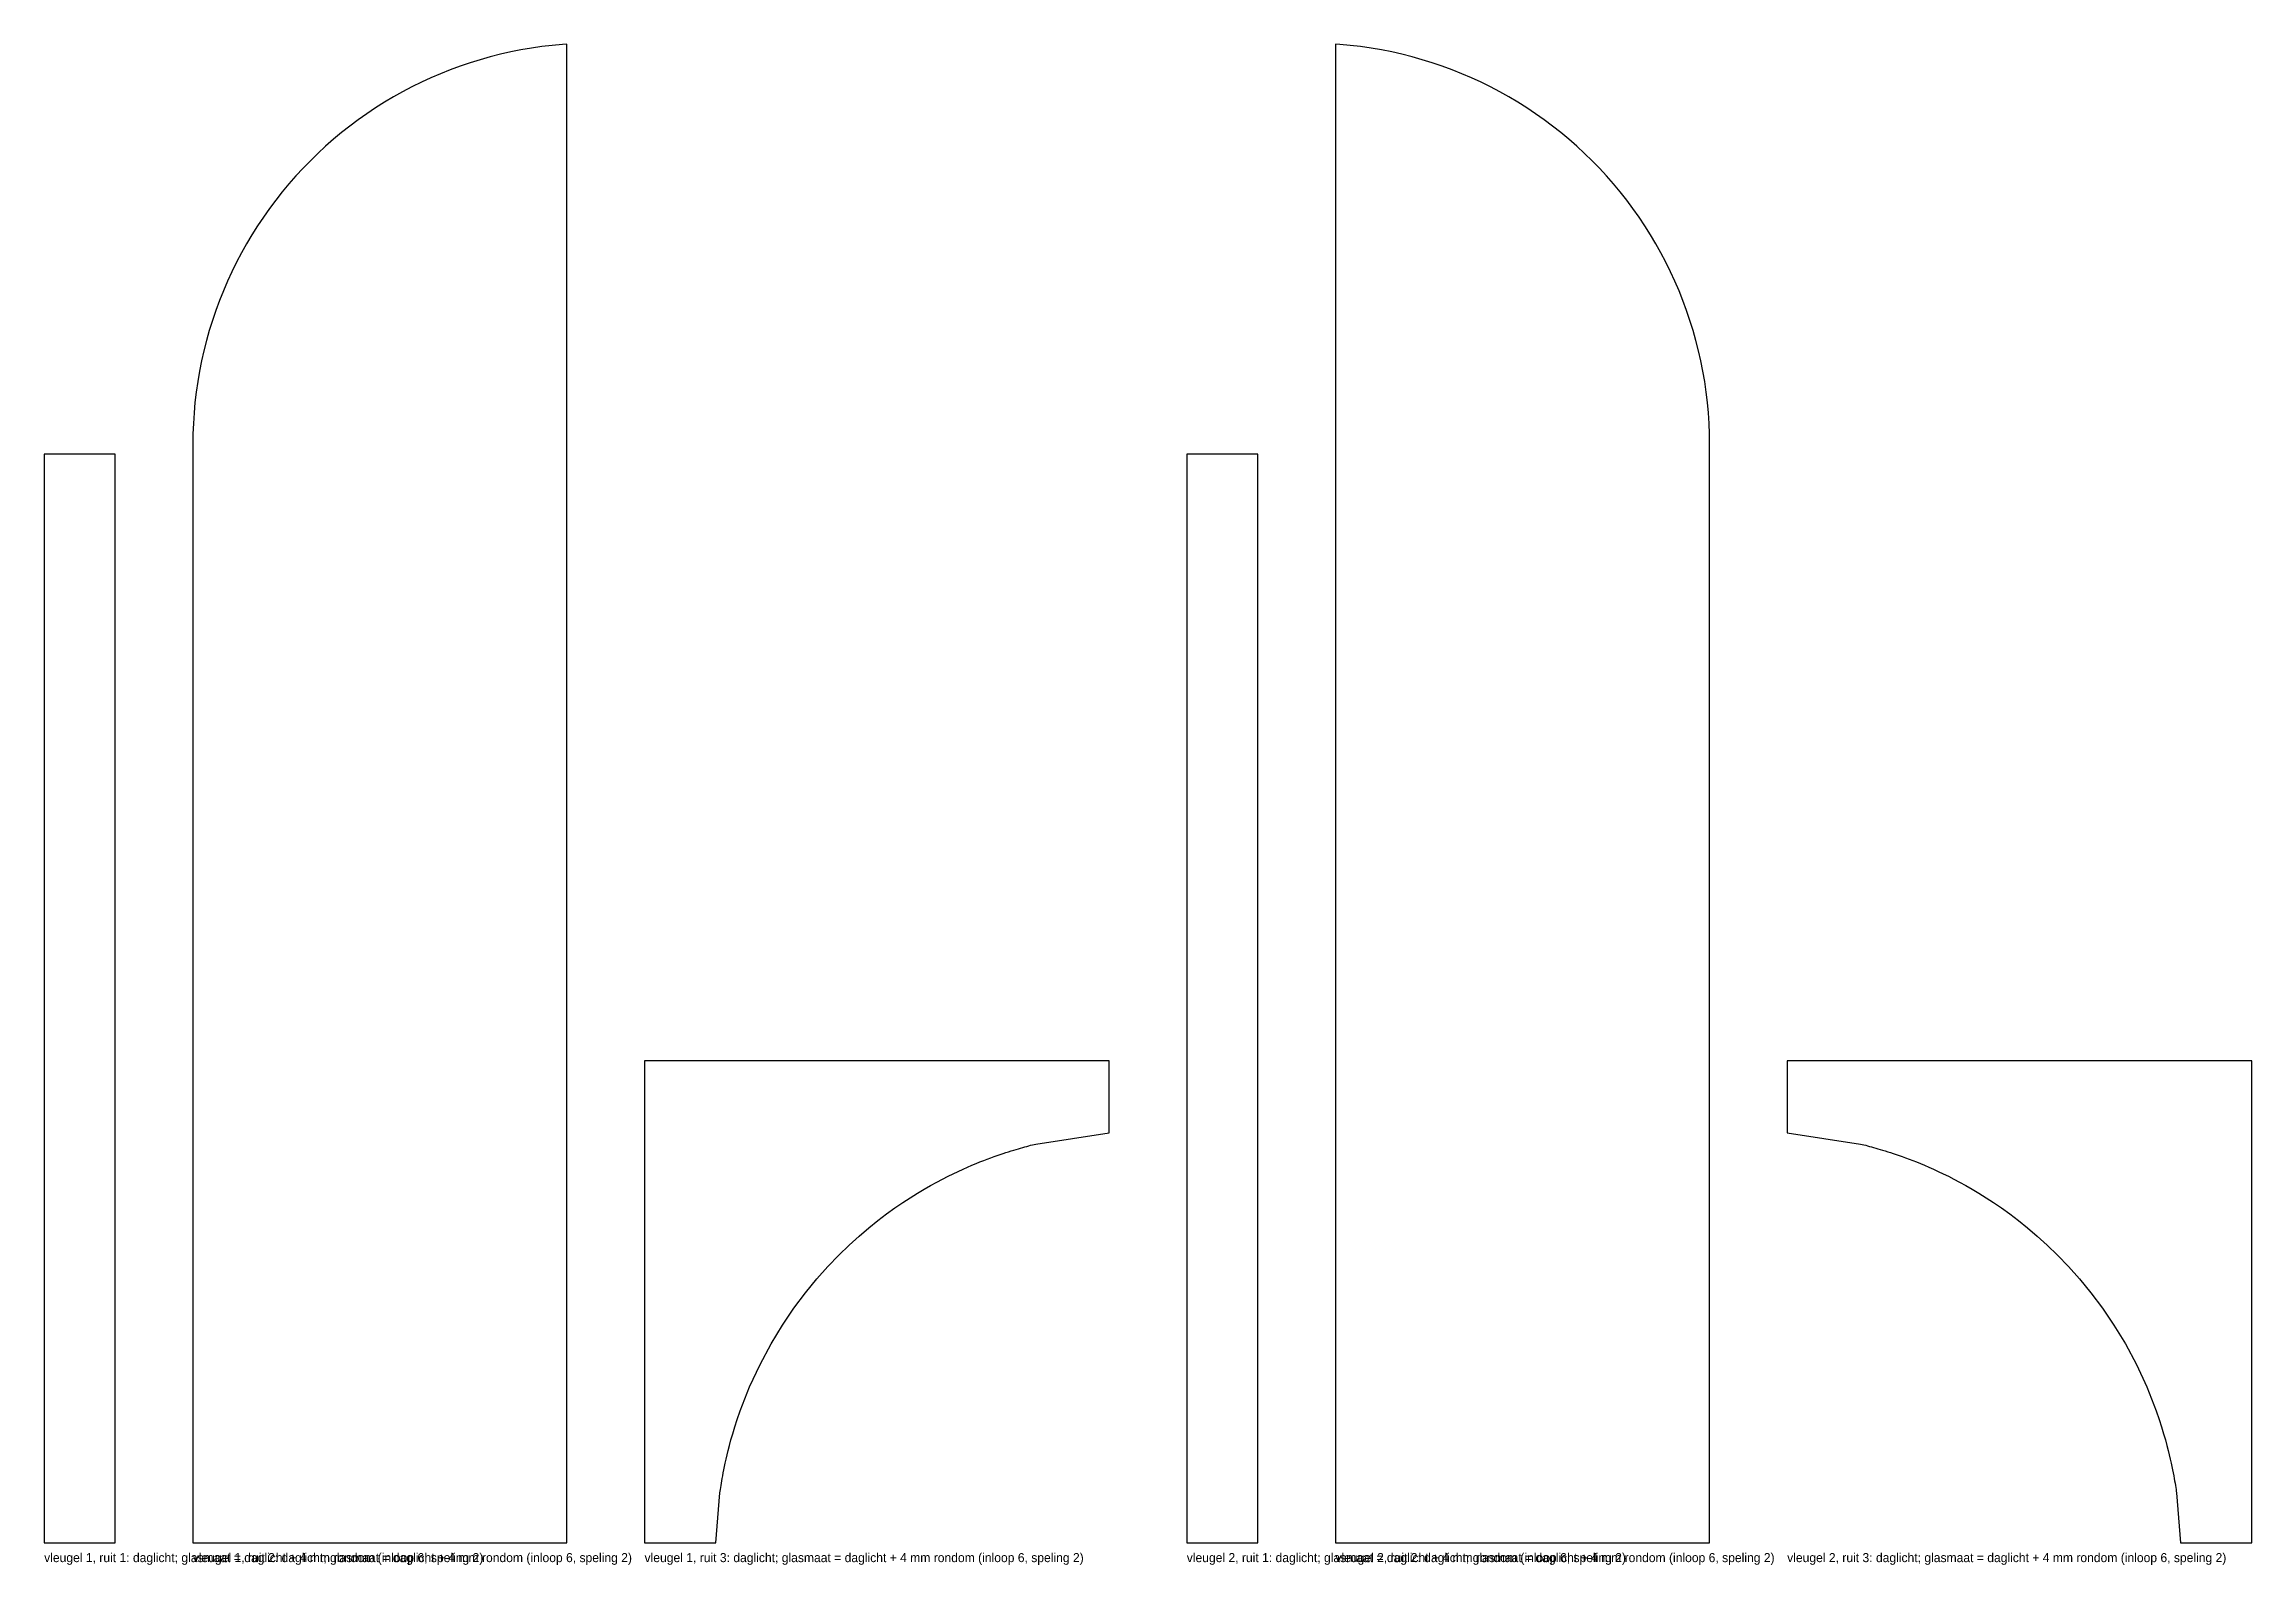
# Model space of a CAD drawing. Header units: millimetres. Extents: x 0 to 3416, y -34 to 2320.
import ezdxf

# ---------------------------------------------------------------- set-up
doc = ezdxf.new("R2010")
doc.units = ezdxf.units.MM

msp = doc.modelspace()

# ---------------------------------------------------------------- linework, layer by layer
at = {"layer": 'DAGLICHT'}
for p, q in [((659.1004, 2290.6061), (643.7059, 2285.3804)), ((674.6265, 2295.4271), (659.1004, 2290.6061)), ((690.2734, 2299.8399), (674.6265, 2295.4271)), ((706.0304, 2303.8417), (690.2734, 2299.8399)), ((721.8868, 2307.4297), (706.0304, 2303.8417)), ((737.8317, 2310.6013), (721.8868, 2307.4297)), ((753.8542, 2313.3545), (737.8317, 2310.6013)), ((769.9432, 2315.6873), (753.8542, 2313.3545)), ((786.0878, 2317.5981), (769.9432, 2315.6873)), ((802.2769, 2319.0857), (786.0878, 2317.5981)), ((809, 2319.5263), (802.2769, 2319.0857)), ((809, 1700), (809, 2319.5263)), ((2004.7231, 2319.0857), (1998, 2319.5263)), ((1998, 2319.5263), (1998, 1700)), ((2020.9122, 2317.5981), (2004.7231, 2319.0857)), ((2037.0568, 2315.6873), (2020.9122, 2317.5981)), ((2053.1458, 2313.3545), (2037.0568, 2315.6873)), ((2069.1683, 2310.6013), (2053.1458, 2313.3545)), ((2085.1132, 2307.4297), (2069.1683, 2310.6013)), ((2100.9696, 2303.8417), (2085.1132, 2307.4297)), ((2116.7266, 2299.8399), (2100.9696, 2303.8417)), ((2132.3735, 2295.4271), (2116.7266, 2299.8399)), ((2147.8996, 2290.6061), (2132.3735, 2295.4271)), ((2163.2941, 2285.3804), (2147.8996, 2290.6061)), ((583.6526, 2260.5055), (569.0719, 2253.3151)), ((598.4165, 2267.3117), (583.6526, 2260.5055)), ((613.3536, 2273.7292), (598.4165, 2267.3117)), ((628.4535, 2279.7534), (613.3536, 2273.7292)), ((643.7059, 2285.3804), (628.4535, 2279.7534)), ((2178.5465, 2279.7534), (2163.2941, 2285.3804)), ((2193.6464, 2273.7292), (2178.5465, 2279.7534)), ((2208.5835, 2267.3117), (2193.6464, 2273.7292)), ((2223.3474, 2260.5055), (2208.5835, 2267.3117)), ((2237.9281, 2253.3151), (2223.3474, 2260.5055)), ((512.7792, 2220.8144), (499.2617, 2211.7824)), ((526.5284, 2229.4895), (512.7792, 2220.8144)), ((540.5, 2237.8018), (526.5284, 2229.4895)), ((554.6844, 2245.7454), (540.5, 2237.8018)), ((569.0719, 2253.3151), (554.6844, 2245.7454)), ((2252.3156, 2245.7454), (2237.9281, 2253.3151)), ((2266.5, 2237.8018), (2252.3156, 2245.7454)), ((2280.4716, 2229.4895), (2266.5, 2237.8018)), ((2294.2208, 2220.8144), (2280.4716, 2229.4895)), ((2307.7383, 2211.7824), (2294.2208, 2220.8144)), ((472.9592, 2192.6724), (460.192, 2182.6076)), ((485.9854, 2202.3996), (472.9592, 2192.6724)), ((499.2617, 2211.7824), (485.9854, 2202.3996)), ((2321.0146, 2202.3996), (2307.7383, 2211.7824)), ((2334.0408, 2192.6724), (2321.0146, 2202.3996)), ((2346.808, 2182.6076), (2334.0408, 2192.6724)), ((435.4699, 2161.4929), (423.5318, 2150.4575)), ((447.6928, 2172.2121), (435.4699, 2161.4929)), ((460.192, 2182.6076), (447.6928, 2172.2121)), ((2359.3072, 2172.2121), (2346.808, 2182.6076)), ((2371.5301, 2161.4929), (2359.3072, 2172.2121)), ((2383.4682, 2150.4575), (2371.5301, 2161.4929)), ((400.5425, 2127.4682), (389.5071, 2115.5301)), ((411.8867, 2139.1133), (400.5425, 2127.4682)), ((423.5318, 2150.4575), (411.8867, 2139.1133)), ((2395.1133, 2139.1133), (2383.4682, 2150.4575)), ((2406.4575, 2127.4682), (2395.1133, 2139.1133)), ((2417.4929, 2115.5301), (2406.4575, 2127.4682)), ((368.3924, 2090.808), (358.3276, 2078.0408)), ((378.7879, 2103.3072), (368.3924, 2090.808)), ((389.5071, 2115.5301), (378.7879, 2103.3072)), ((2428.2121, 2103.3072), (2417.4929, 2115.5301)), ((2438.6076, 2090.808), (2428.2121, 2103.3072)), ((2448.6724, 2078.0408), (2438.6076, 2090.808)), ((339.2176, 2051.7383), (330.1856, 2038.2208)), ((348.6004, 2065.0146), (339.2176, 2051.7383)), ((358.3276, 2078.0408), (348.6004, 2065.0146)), ((2458.3996, 2065.0146), (2448.6724, 2078.0408)), ((2467.7824, 2051.7383), (2458.3996, 2065.0146)), ((2476.8144, 2038.2208), (2467.7824, 2051.7383)), ((321.5105, 2024.4716), (313.1982, 2010.5)), ((330.1856, 2038.2208), (321.5105, 2024.4716)), ((2485.4895, 2024.4716), (2476.8144, 2038.2208)), ((2493.8018, 2010.5), (2485.4895, 2024.4716)), ((297.6849, 1981.9281), (290.4945, 1967.3474)), ((305.2546, 1996.3156), (297.6849, 1981.9281)), ((313.1982, 2010.5), (305.2546, 1996.3156)), ((2501.7454, 1996.3156), (2493.8018, 2010.5)), ((2509.3151, 1981.9281), (2501.7454, 1996.3156)), ((2516.5055, 1967.3474), (2509.3151, 1981.9281)), ((283.6883, 1952.5835), (277.2708, 1937.6464)), ((290.4945, 1967.3474), (283.6883, 1952.5835)), ((2523.3117, 1952.5835), (2516.5055, 1967.3474)), ((2529.7292, 1937.6464), (2523.3117, 1952.5835)), ((271.2466, 1922.5465), (265.6196, 1907.2941)), ((277.2708, 1937.6464), (271.2466, 1922.5465)), ((2535.7534, 1922.5465), (2529.7292, 1937.6464)), ((2541.3804, 1907.2941), (2535.7534, 1922.5465)), ((260.3939, 1891.8996), (255.5729, 1876.3735)), ((265.6196, 1907.2941), (260.3939, 1891.8996)), ((2546.6061, 1891.8996), (2541.3804, 1907.2941)), ((2551.4271, 1876.3735), (2546.6061, 1891.8996)), ((247.1583, 1844.9696), (243.5703, 1829.1132)), ((251.1601, 1860.7266), (247.1583, 1844.9696)), ((255.5729, 1876.3735), (251.1601, 1860.7266)), ((2555.8399, 1860.7266), (2551.4271, 1876.3735)), ((2559.8417, 1844.9696), (2555.8399, 1860.7266)), ((2563.4297, 1829.1132), (2559.8417, 1844.9696)), ((240.3987, 1813.1683), (237.6455, 1797.1458)), ((243.5703, 1829.1132), (240.3987, 1813.1683)), ((2566.6013, 1813.1683), (2563.4297, 1829.1132)), ((2569.3545, 1797.1458), (2566.6013, 1813.1683)), ((235.3127, 1781.0568), (233.4019, 1764.9122)), ((237.6455, 1797.1458), (235.3127, 1781.0568)), ((2571.6873, 1781.0568), (2569.3545, 1797.1458)), ((2573.5981, 1764.9122), (2571.6873, 1781.0568)), ((231.9143, 1748.7231), (230.8511, 1732.5006)), ((233.4019, 1764.9122), (231.9143, 1748.7231)), ((2575.0857, 1748.7231), (2573.5981, 1764.9122)), ((2576.1489, 1732.5006), (2575.0857, 1748.7231)), ((230.2128, 1716.2559), (230, 1700)), ((230.8511, 1732.5006), (230.2128, 1716.2559)), ((2576.7872, 1716.2559), (2576.1489, 1732.5006)), ((2577, 1700), (2576.7872, 1716.2559)), ((110, 1685), (0, 1685)), ((0, 1685), (0, 0)), ((110, 0), (110, 1685)), ((230, 1700), (230, 0)), ((809, 0), (809, 1700)), ((1878, 1685), (1768, 1685)), ((1768, 1685), (1768, 0)), ((1878, 0), (1878, 1685)), ((1998, 1700), (1998, 0)), ((2577, 0), (2577, 1700)), ((2577, 1700), (2577, 1700)), ((1648, 746), (929, 746)), ((929, 746), (929, 0)), ((1648, 635.1486), (1648, 746)), ((3416, 746), (2697, 746)), ((2697, 746), (2697, 635.1486)), ((3416, 0), (3416, 746)), ((1523.5517, 614.3616), (1526.4375, 615.1177)), ((1526.4375, 615.1177), (1529.228, 615.8355)), ((1529.228, 615.8355), (1531.9279, 616.5174)), ((1531.9279, 616.5174), (1534.5413, 617.1658)), ((1534.5413, 617.1658), (1647.839, 634.6333)), ((1647.839, 634.6333), (1648, 635.1486)), ((2697, 635.1486), (2697.161, 634.6333)), ((2697.161, 634.6333), (2810.4587, 617.1658)), ((2810.4587, 617.1658), (2813.0721, 616.5174)), ((2813.0721, 616.5174), (2815.772, 615.8355)), ((2815.772, 615.8355), (2818.5625, 615.1177)), ((2818.5625, 615.1177), (2821.4483, 614.3616)), ((1421.807, 578.1893), (1428.8193, 581.31)), ((1428.8193, 581.31), (1435.5071, 584.1948)), ((1435.5071, 584.1948), (1441.8897, 586.8657)), ((1441.8897, 586.8657), (1447.9853, 589.3425)), ((1447.9853, 589.3425), (1453.811, 591.643)), ((1453.811, 591.643), (1459.3827, 593.7829)), ((1459.3827, 593.7829), (1464.7152, 595.7764)), ((1464.7152, 595.7764), (1469.8224, 597.636)), ((1469.8224, 597.636), (1474.7172, 599.3731)), ((1474.7172, 599.3731), (1479.4117, 600.998)), ((1479.4117, 600.998), (1483.917, 602.5199)), ((1483.917, 602.5199), (1488.2437, 603.947)), ((1488.2437, 603.947), (1492.4015, 605.2869)), ((1492.4015, 605.2869), (1496.3996, 606.5464)), ((1496.3996, 606.5464), (1500.2466, 607.7316)), ((1500.2466, 607.7316), (1503.9503, 608.8482)), ((1503.9503, 608.8482), (1507.5183, 609.9011)), ((1507.5183, 609.9011), (1510.9576, 610.8952)), ((1510.9576, 610.8952), (1514.2746, 611.8346)), ((1514.2746, 611.8346), (1517.4755, 612.7231)), ((1517.4755, 612.7231), (1520.5661, 613.5644)), ((1520.5661, 613.5644), (1523.5517, 614.3616)), ((2821.4483, 614.3616), (2824.4339, 613.5644)), ((2824.4339, 613.5644), (2827.5245, 612.7231)), ((2827.5245, 612.7231), (2830.7254, 611.8346)), ((2830.7254, 611.8346), (2834.0424, 610.8952)), ((2834.0424, 610.8952), (2837.4817, 609.9011)), ((2837.4817, 609.9011), (2841.0497, 608.8482)), ((2841.0497, 608.8482), (2844.7534, 607.7316)), ((2844.7534, 607.7316), (2848.6004, 606.5464)), ((2848.6004, 606.5464), (2852.5985, 605.2869)), ((2852.5985, 605.2869), (2856.7563, 603.947)), ((2856.7563, 603.947), (2861.083, 602.5199)), ((2861.083, 602.5199), (2865.5883, 600.998)), ((2865.5883, 600.998), (2870.2828, 599.3731)), ((2870.2828, 599.3731), (2875.1776, 597.636)), ((2875.1776, 597.636), (2880.2848, 595.7764)), ((2880.2848, 595.7764), (2885.6173, 593.7829)), ((2885.6173, 593.7829), (2891.189, 591.643)), ((2891.189, 591.643), (2897.0147, 589.3425)), ((2897.0147, 589.3425), (2903.1103, 586.8657)), ((2903.1103, 586.8657), (2909.4929, 584.1948)), ((2909.4929, 584.1948), (2916.1807, 581.31)), ((2916.1807, 581.31), (2923.193, 578.1893)), ((1351.2556, 540.9256), (1361.7204, 547.1686)), ((1361.7204, 547.1686), (1371.6597, 552.856)), ((1371.6597, 552.856), (1381.1021, 558.0472)), ((1381.1021, 558.0472), (1390.0757, 562.7945)), ((1390.0757, 562.7945), (1398.6076, 567.1439)), ((1398.6076, 567.1439), (1406.7239, 571.1362)), ((1406.7239, 571.1362), (1414.4492, 574.8074)), ((1414.4492, 574.8074), (1421.807, 578.1893)), ((2923.193, 578.1893), (2930.5508, 574.8074)), ((2930.5508, 574.8074), (2938.2761, 571.1362)), ((2938.2761, 571.1362), (2946.3924, 567.1439)), ((2946.3924, 567.1439), (2954.9243, 562.7945)), ((2954.9243, 562.7945), (2963.8979, 558.0472)), ((2963.8979, 558.0472), (2973.3403, 552.856)), ((2973.3403, 552.856), (2983.2796, 547.1686)), ((2983.2796, 547.1686), (2993.7444, 540.9256)), ((1303.5804, 508.9093), (1316.4243, 518.1437)), ((1316.4243, 518.1437), (1328.635, 526.4946)), ((1328.635, 526.4946), (1340.2366, 534.0597)), ((1340.2366, 534.0597), (1351.2556, 540.9256)), ((2993.7444, 540.9256), (3004.7634, 534.0597)), ((3004.7634, 534.0597), (3016.365, 526.4946)), ((3016.365, 526.4946), (3028.5757, 518.1437)), ((3028.5757, 518.1437), (3041.4196, 508.9093)), ((1261.09, 474.7318), (1275.9215, 487.3345)), ((1275.9215, 487.3345), (1290.0838, 498.6809)), ((1290.0838, 498.6809), (1303.5804, 508.9093)), ((3041.4196, 508.9093), (3054.9162, 498.6809)), ((3054.9162, 498.6809), (3069.0785, 487.3345)), ((3069.0785, 487.3345), (3083.91, 474.7318)), ((1212.7694, 427.7776), (1229.4754, 445.1283)), ((1229.4754, 445.1283), (1245.5989, 460.7191)), ((1245.5989, 460.7191), (1261.09, 474.7318)), ((3083.91, 474.7318), (3099.4011, 460.7191)), ((3099.4011, 460.7191), (3115.5246, 445.1283)), ((3115.5246, 445.1283), (3132.2306, 427.7776)), ((1195.5605, 408.4744), (1212.7694, 427.7776)), ((3132.2306, 427.7776), (3149.4395, 408.4744)), ((1160.1397, 363.2183), (1177.9641, 387.0202)), ((1177.9641, 387.0202), (1195.5605, 408.4744)), ((3149.4395, 408.4744), (3167.0359, 387.0202)), ((3167.0359, 387.0202), (3184.8603, 363.2183)), ((1142.2975, 336.885), (1160.1397, 363.2183)), ((3184.8603, 363.2183), (3202.7025, 336.885)), ((1107.6834, 276.047), (1124.7039, 307.8642)), ((1124.7039, 307.8642), (1142.2975, 336.885)), ((3202.7025, 336.885), (3220.2961, 307.8642)), ((3220.2961, 307.8642), (3237.3166, 276.047)), ((1091.6159, 241.3931), (1107.6834, 276.047)), ((3237.3166, 276.047), (3253.3841, 241.3931)), ((1076.926, 203.955), (1091.6159, 241.3931)), ((3253.3841, 241.3931), (3268.074, 203.955)), ((1065.4653, 168.7317), (1068.6431, 179.2077)), ((1068.6431, 179.2077), (1072.4129, 190.8814)), ((1072.4129, 190.8814), (1076.926, 203.955)), ((3268.074, 203.955), (3272.5871, 190.8814)), ((3272.5871, 190.8814), (3276.3569, 179.2077)), ((3276.3569, 179.2077), (3279.5347, 168.7317)), ((1056.7189, 135.8511), (1058.4527, 142.9526)), ((1058.4527, 142.9526), (1060.4494, 150.7318)), ((1060.4494, 150.7318), (1062.7637, 159.2861)), ((1062.7637, 159.2861), (1065.4653, 168.7317)), ((3279.5347, 168.7317), (3282.2363, 159.2861)), ((3282.2363, 159.2861), (3284.5506, 150.7318)), ((3284.5506, 150.7318), (3286.5473, 142.9526)), ((3286.5473, 142.9526), (3288.2811, 135.8511)), ((1049.1514, 99.5168), (1049.8976, 103.6168)), ((1049.8976, 103.6168), (1050.7284, 108.0157)), ((1050.7284, 108.0157), (1051.657, 112.7467)), ((1051.657, 112.7467), (1052.6991, 117.8479)), ((1052.6991, 117.8479), (1053.8738, 123.3635)), ((1053.8738, 123.3635), (1055.2043, 129.3447)), ((1055.2043, 129.3447), (1056.7189, 135.8511)), ((3288.2811, 135.8511), (3289.7957, 129.3447)), ((3289.7957, 129.3447), (3291.1262, 123.3635)), ((3291.1262, 123.3635), (3292.3009, 117.8479)), ((3292.3009, 117.8479), (3293.343, 112.7467)), ((3293.343, 112.7467), (3294.2716, 108.0157)), ((3294.2716, 108.0157), (3295.1024, 103.6168)), ((3295.1024, 103.6168), (3295.8486, 99.5168)), ((1039.1732, 0.0155), (1045.5536, 77.1406)), ((1045.5536, 77.1406), (1045.9384, 79.7924)), ((1045.9384, 79.7924), (1046.3578, 82.5996)), ((1046.3578, 82.5996), (1046.8162, 85.5761)), ((1046.8162, 85.5761), (1047.3185, 88.7373)), ((1047.3185, 88.7373), (1047.8704, 92.1009)), ((1047.8704, 92.1009), (1048.4788, 95.6866)), ((1048.4788, 95.6866), (1049.1514, 99.5168)), ((3295.8486, 99.5168), (3296.5212, 95.6866)), ((3296.5212, 95.6866), (3297.1296, 92.1009)), ((3297.1296, 92.1009), (3297.6815, 88.7373)), ((3297.6815, 88.7373), (3298.1838, 85.5761)), ((3298.1838, 85.5761), (3298.6422, 82.5996)), ((3298.6422, 82.5996), (3299.0616, 79.7924)), ((3299.0616, 79.7924), (3299.4464, 77.1406)), ((3299.4464, 77.1406), (3305.8268, 0.0155)), ((0, 0), (110, 0)), ((230, 0), (809, 0)), ((929, 0), (1036.85, 0)), ((1036.85, 0), (1039.1732, 0.0155)), ((1768, 0), (1878, 0)), ((1998, 0), (2577, 0)), ((3305.8268, 0.0155), (3308.15, 0)), ((3308.15, 0), (3416, 0))]:
    msp.add_line(p, q, dxfattribs=at)

# ---------------------------------------------------------------- texts
at = {"layer": 'TEKST'}
for s, p in [('vleugel 1, ruit 1: daglicht; glasmaat = daglicht + 4 mm rondom (inloop 6, speling 2)', (0, -30)), ('vleugel 1, ruit 2: daglicht; glasmaat = daglicht + 4 mm rondom (inloop 6, speling 2)', (230, -30)), ('vleugel 1, ruit 3: daglicht; glasmaat = daglicht + 4 mm rondom (inloop 6, speling 2)', (929, -30)), ('vleugel 2, ruit 1: daglicht; glasmaat = daglicht + 4 mm rondom (inloop 6, speling 2)', (1768, -30)), ('vleugel 2, ruit 2: daglicht; glasmaat = daglicht + 4 mm rondom (inloop 6, speling 2)', (1998, -30)), ('vleugel 2, ruit 3: daglicht; glasmaat = daglicht + 4 mm rondom (inloop 6, speling 2)', (2697, -30))]:
    msp.add_text(s, height=14, dxfattribs=at).set_placement(p)

doc.saveas('drawing.dxf')
